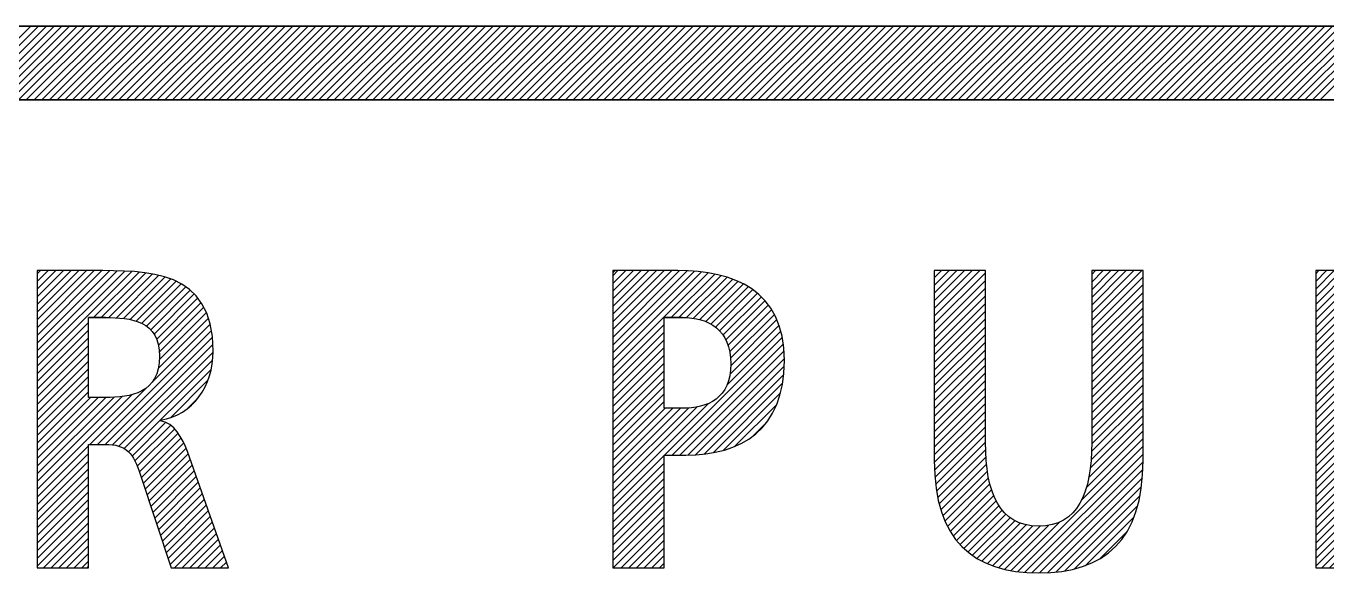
# Model space of a CAD drawing. Extents: x 597 to 1005, y 343 to 478.
# Drawn here: x 766.7 to 880.5, y 342.8 to 390.6 of the extents above; entities that cross this region are included whole.
import ezdxf

# ---------------------------------------------------------------- set-up
doc = ezdxf.new("R2010")
doc.units = 0
doc.layers.get('0').update_dxf_attribs({"linetype": 'CONTINUOUS'})
doc.layers.add('LAYER_1', color=7, linetype='CONTINUOUS')

msp = doc.modelspace()

# ---------------------------------------------------------------- hatches: boundary and pattern name
at = {"linetype": 'ByBlock'}
h = msp.add_hatch(dxfattribs=at)
h.set_pattern_fill('ANSI31', color=256, scale=0.15, style=0)
h.paths.add_polyline_path([(650.18, 343.23), (654.15, 364.01), (654.21, 364.01), (658.25, 343.23), (664.01, 343.23), (669.84, 369.23), (665.55, 369.23), (665.47, 369.14), (661.29, 348.44), (661.23, 348.44), (657.29, 369.23), (651.2, 369.23), (647.39, 348.44), (647.32, 348.44), (643.16, 369.23), (638.61, 369.23), (638.48, 369.09), (644.38, 343.23)])
h.paths.add_polyline_path([(701.91, 343.23), (693.13, 369.23), (688.07, 369.23), (679.36, 343.23), (684, 343.23), (685.96, 349.19), (695.02, 349.19), (696.95, 343.23)])
h.paths.add_polyline_path([(720.86, 343.23), (720.86, 365.13), (727.26, 365.13), (727.26, 369.23), (709.97, 369.23), (709.97, 365.13), (716.37, 365.13), (716.37, 343.23)])
h.paths.add_polyline_path([(752.65, 354.62), (752.65, 358.72), (744.67, 358.72), (744.67, 365.13), (753.38, 365.13), (753.38, 369.23), (740.18, 369.23), (740.18, 343.23), (753.45, 343.23), (753.45, 347.32), (744.67, 347.32), (744.67, 354.62)])
edge = h.paths.add_edge_path()
edge.add_spline(control_points=[(824.4, 353.1), (829.2, 353.1), (833.02, 355.29), (833.02, 361.37)], knot_values=[0, 0, 0, 0, 1, 1, 1, 1], degree=3, periodic=0)
edge.add_spline(control_points=[(833.02, 361.37), (833.02, 367.59), (828.56, 369.23), (823.69, 369.23)], knot_values=[0, 0, 0, 0, 1, 1, 1, 1], degree=3, periodic=0)
edge.add_line((823.69, 369.23), (818.22, 369.23))
edge.add_line((818.22, 369.23), (818.02, 369.03))
edge.add_line((818.02, 369.03), (818.02, 343.23))
edge.add_line((818.02, 343.23), (822.51, 343.23))
edge.add_line((822.51, 343.23), (822.51, 353.1))
edge.add_line((822.51, 353.1), (824.4, 353.1))
edge = h.paths.add_edge_path()
edge.add_spline(control_points=[(855.26, 346.88), (851.83, 346.88), (850.61, 349.78), (850.61, 354.21)], knot_values=[0, 0, 0, 0, 1, 1, 1, 1], degree=3, periodic=0)
edge.add_line((850.61, 354.21), (850.61, 369.23))
edge.add_line((850.61, 369.23), (846.13, 369.23))
edge.add_line((846.13, 369.23), (846.13, 352.61))
edge.add_spline(control_points=[(846.13, 352.61), (846.13, 345.65), (849.53, 342.78), (855.26, 342.78)], knot_values=[0, 0, 0, 0, 1, 1, 1, 1], degree=3, periodic=0)
edge.add_spline(control_points=[(855.26, 342.78), (860.99, 342.78), (864.39, 345.65), (864.39, 352.61)], knot_values=[0, 0, 0, 0, 1, 1, 1, 1], degree=3, periodic=0)
edge.add_line((864.39, 352.61), (864.39, 369.23))
edge.add_line((864.39, 369.23), (859.9, 369.23))
edge.add_line((859.9, 369.23), (859.9, 354.21))
edge.add_spline(control_points=[(859.9, 354.21), (859.9, 349.78), (858.69, 346.88), (855.26, 346.88)], knot_values=[0, 0, 0, 0, 1, 1, 1, 1], degree=3, periodic=0)
h.paths.add_polyline_path([(883.79, 343.23), (883.79, 364.61), (883.85, 364.68), (889.87, 343.23), (894.17, 343.23), (900.19, 364.68), (900.25, 364.68), (900.25, 343.23), (904.47, 343.23), (904.54, 343.3), (904.54, 369.23), (897.37, 369.23), (892.05, 349.52), (891.99, 349.52), (886.67, 369.23), (879.49, 369.23), (879.49, 343.23), (879.49, 343.23)])
edge = h.paths.add_edge_path()
edge.add_spline(control_points=[(925.81, 353.1), (930.62, 353.1), (934.43, 355.29), (934.43, 361.37)], knot_values=[0, 0, 0, 0, 1, 1, 1, 1], degree=3, periodic=0)
edge.add_spline(control_points=[(934.43, 361.37), (934.43, 367.59), (929.97, 369.23), (925.1, 369.23)], knot_values=[0, 0, 0, 0, 1, 1, 1, 1], degree=3, periodic=0)
edge.add_line((925.1, 369.23), (919.43, 369.23))
edge.add_line((919.43, 369.23), (919.43, 343.23))
edge.add_line((919.43, 343.23), (923.92, 343.23))
edge.add_line((923.92, 343.23), (923.92, 353.1))
edge.add_line((923.92, 353.1), (925.81, 353.1))
edge = h.paths.add_edge_path()
edge.add_spline(control_points=[(961.44, 350.64), (961.44, 359.36), (951.64, 357.46), (951.64, 361.96)], knot_values=[0, 0, 0, 0, 1, 1, 1, 1], degree=3, periodic=0)
edge.add_spline(control_points=[(951.64, 361.96), (951.64, 364.79), (953.63, 365.58), (955.16, 365.58)], knot_values=[0, 0, 0, 0, 1, 1, 1, 1], degree=3, periodic=0)
edge.add_spline(control_points=[(955.16, 365.58), (956.73, 365.58), (958.3, 365.17), (959.71, 364.46)], knot_values=[0, 0, 0, 0, 1, 1, 1, 1], degree=3, periodic=0)
edge.add_line((959.71, 364.46), (960.13, 368.74))
edge.add_spline(control_points=[(960.13, 368.74), (958.49, 369.38), (956.7, 369.67), (954.78, 369.67)], knot_values=[0, 0, 0, 0, 1, 1, 1, 1], degree=3, periodic=0)
edge.add_spline(control_points=[(954.78, 369.67), (950.84, 369.67), (946.96, 367.55), (946.96, 361.74)], knot_values=[0, 0, 0, 0, 1, 1, 1, 1], degree=3, periodic=0)
edge.add_spline(control_points=[(946.96, 361.74), (946.96, 353.13), (956.76, 355.18), (956.76, 350.23)], knot_values=[0, 0, 0, 0, 1, 1, 1, 1], degree=3, periodic=0)
edge.add_spline(control_points=[(956.76, 350.23), (956.76, 347.88), (954.49, 346.88), (952.79, 346.88)], knot_values=[0, 0, 0, 0, 1, 1, 1, 1], degree=3, periodic=0)
edge.add_spline(control_points=[(952.79, 346.88), (951.07, 346.88), (949.34, 347.48), (947.83, 348.42)], knot_values=[0, 0, 0, 0, 0.979254, 0.979254, 0.979254, 0.979254], degree=3, periodic=0)
edge.add_line((947.83, 348.42), (947.72, 348.31))
edge.add_line((947.72, 348.31), (947.31, 343.78))
edge.add_spline(control_points=[(947.31, 343.78), (949.52, 343.15), (950.61, 342.78), (953.05, 342.78)], knot_values=[0, 0, 0, 0, 1, 1, 1, 1], degree=3, periodic=0)
edge.add_spline(control_points=[(953.05, 342.78), (957.57, 342.78), (961.44, 344.94), (961.44, 350.64)], knot_values=[0, 0, 0, 0, 1, 1, 1, 1], degree=3, periodic=0)
h.paths.add_polyline_path([(687.24, 353.28), (690.47, 364.01), (690.54, 364.01), (693.77, 353.28)], flags=16)
edge = h.paths.add_edge_path(flags=16)
edge.add_line((822.51, 357.19), (822.51, 365.13))
edge.add_line((822.51, 365.13), (824.08, 365.13))
edge.add_spline(control_points=[(824.08, 365.13), (826.38, 365.13), (828.34, 364.09), (828.34, 361.07)], knot_values=[0, 0, 0, 0, 1, 1, 1, 1], degree=3, periodic=0)
edge.add_spline(control_points=[(828.34, 361.07), (828.34, 358.05), (826.32, 357.19), (824.08, 357.19)], knot_values=[0, 0, 0, 0, 1, 1, 1, 1], degree=3, periodic=0)
edge.add_line((824.08, 357.19), (822.51, 357.19))
edge = h.paths.add_edge_path(flags=16)
edge.add_line((923.92, 357.19), (923.92, 365.13))
edge.add_line((923.92, 365.13), (925.49, 365.13))
edge.add_spline(control_points=[(925.49, 365.13), (927.8, 365.13), (929.75, 364.09), (929.75, 361.07)], knot_values=[0, 0, 0, 0, 1, 1, 1, 1], degree=3, periodic=0)
edge.add_spline(control_points=[(929.75, 361.07), (929.75, 358.05), (927.73, 357.19), (925.49, 357.19)], knot_values=[0, 0, 0, 0, 1, 1, 1, 1], degree=3, periodic=0)
edge.add_line((925.49, 357.19), (923.92, 357.19))
h = msp.add_hatch(dxfattribs=at)
h.set_pattern_fill('ANSI31', color=256, scale=0.15, style=0)
edge = h.paths.add_edge_path()
edge.add_line((772.17, 343.38), (772.17, 354.03))
edge.add_line((772.17, 354.03), (773.61, 354.03))
edge.add_spline(control_points=[(773.61, 354.03), (775.5, 354.03), (776.07, 353.28), (776.71, 351.35)], knot_values=[0, 0, 0, 0, 1, 1, 1, 1], degree=3, periodic=0)
edge.add_line((776.71, 351.35), (779.4, 343.23))
edge.add_line((779.4, 343.23), (784.4, 343.23))
edge.add_line((784.4, 343.23), (780.82, 353.4))
edge.add_spline(control_points=[(780.82, 353.4), (780.37, 354.55), (779.66, 355.97), (778.45, 356.08)], knot_values=[0, 0, 0, 0, 1, 1, 1, 1], degree=3, periodic=0)
edge.add_line((778.45, 356.08), (778.45, 356.15))
edge.add_spline(control_points=[(778.45, 356.15), (781.3, 356.6), (783.06, 359.13), (783.06, 362.19)], knot_values=[0, 0, 0, 0, 1, 1, 1, 1], degree=3, periodic=0)
edge.add_spline(control_points=[(783.06, 362.19), (783.06, 369.41), (777.32, 369.23), (772.52, 369.23)], knot_values=[0, 0, 0, 0, 1, 1, 1, 1], degree=3, periodic=0)
edge.add_line((772.52, 369.23), (767.68, 369.23))
edge.add_line((767.68, 369.23), (767.68, 343.23))
edge.add_line((767.68, 343.23), (772.01, 343.23))
edge.add_line((772.01, 343.23), (772.17, 343.38))
edge = h.paths.add_edge_path(flags=16)
edge.add_line((772.17, 358.13), (772.17, 365.13))
edge.add_line((772.17, 365.13), (773.64, 365.13))
edge.add_spline(control_points=[(773.64, 365.13), (775.88, 365.13), (778.38, 364.87), (778.38, 361.74)], knot_values=[0, 0, 0, 0, 1, 1, 1, 1], degree=3, periodic=0)
edge.add_spline(control_points=[(778.38, 361.74), (778.38, 358.5), (775.85, 358.13), (773.64, 358.13)], knot_values=[0, 0, 0, 0, 1, 1, 1, 1], degree=3, periodic=0)
edge.add_line((773.64, 358.13), (772.17, 358.13))

# ---------------------------------------------------------------- linework, layer by layer
for p, q in [((760.66, 384.16), (767.13, 390.63)), ((761.34, 384.16), (767.8, 390.63)), ((762.01, 384.16), (768.48, 390.63)), ((762.68, 384.16), (769.15, 390.63)), ((763.36, 384.16), (769.82, 390.63)), ((764.03, 384.16), (770.5, 390.63)), ((764.7, 384.16), (771.17, 390.63)), ((765.38, 384.16), (771.84, 390.63)), ((766.05, 384.16), (772.52, 390.63)), ((766.72, 384.16), (773.19, 390.63)), ((767.4, 384.16), (773.87, 390.63)), ((768.07, 384.16), (774.54, 390.63)), ((768.74, 384.16), (775.21, 390.63)), ((769.42, 384.16), (775.89, 390.63)), ((770.09, 384.16), (776.56, 390.63)), ((770.76, 384.16), (777.23, 390.63)), ((771.44, 384.16), (777.91, 390.63)), ((772.11, 384.16), (778.58, 390.63)), ((772.79, 384.16), (779.25, 390.63)), ((773.46, 384.16), (779.93, 390.63)), ((774.13, 384.16), (780.6, 390.63)), ((774.81, 384.16), (781.27, 390.63)), ((775.48, 384.16), (781.95, 390.63)), ((776.15, 384.16), (782.62, 390.63)), ((776.83, 384.16), (783.29, 390.63)), ((777.5, 384.16), (783.97, 390.63)), ((778.17, 384.16), (784.64, 390.63)), ((778.85, 384.16), (785.32, 390.63)), ((779.52, 384.16), (785.99, 390.63)), ((780.19, 384.16), (786.66, 390.63)), ((780.87, 384.16), (787.34, 390.63)), ((781.54, 384.16), (788.01, 390.63)), ((782.21, 384.16), (788.68, 390.63)), ((782.89, 384.16), (789.36, 390.63)), ((783.56, 384.16), (790.03, 390.63)), ((784.24, 384.16), (790.7, 390.63)), ((784.91, 384.16), (791.38, 390.63)), ((785.58, 384.16), (792.05, 390.63)), ((786.26, 384.16), (792.72, 390.63)), ((786.93, 384.16), (793.4, 390.63)), ((787.6, 384.16), (794.07, 390.63)), ((788.28, 384.16), (794.74, 390.63)), ((788.95, 384.16), (795.42, 390.63)), ((789.62, 384.16), (796.09, 390.63)), ((790.3, 384.16), (796.77, 390.63)), ((790.97, 384.16), (797.44, 390.63)), ((791.64, 384.16), (798.11, 390.63)), ((792.32, 384.16), (798.79, 390.63)), ((792.99, 384.16), (799.46, 390.63)), ((793.66, 384.16), (800.13, 390.63)), ((794.34, 384.16), (800.81, 390.63)), ((795.01, 384.16), (801.48, 390.63)), ((795.69, 384.16), (802.15, 390.63)), ((796.36, 384.16), (802.83, 390.63)), ((797.03, 384.16), (803.5, 390.63)), ((797.71, 384.16), (804.17, 390.63)), ((798.38, 384.16), (804.85, 390.63)), ((799.05, 384.16), (805.52, 390.63)), ((799.73, 384.16), (806.19, 390.63)), ((800.4, 384.16), (806.87, 390.63)), ((801.07, 384.16), (807.54, 390.63)), ((801.75, 384.16), (808.21, 390.63)), ((802.42, 384.16), (808.89, 390.63)), ((803.09, 384.16), (809.56, 390.63)), ((803.77, 384.16), (810.24, 390.63)), ((804.44, 384.16), (810.91, 390.63)), ((805.11, 384.16), (811.58, 390.63)), ((805.79, 384.16), (812.26, 390.63)), ((806.46, 384.16), (812.93, 390.63)), ((807.13, 384.16), (813.6, 390.63)), ((807.81, 384.16), (814.28, 390.63)), ((808.48, 384.16), (814.95, 390.63)), ((809.16, 384.16), (815.62, 390.63)), ((809.83, 384.16), (816.3, 390.63)), ((810.5, 384.16), (816.97, 390.63)), ((811.18, 384.16), (817.64, 390.63)), ((811.85, 384.16), (818.32, 390.63)), ((812.52, 384.16), (818.99, 390.63)), ((813.2, 384.16), (819.66, 390.63)), ((813.87, 384.16), (820.34, 390.63)), ((814.54, 384.16), (821.01, 390.63)), ((815.22, 384.16), (821.69, 390.63)), ((815.89, 384.16), (822.36, 390.63)), ((816.56, 384.16), (823.03, 390.63)), ((817.24, 384.16), (823.71, 390.63)), ((817.91, 384.16), (824.38, 390.63)), ((818.58, 384.16), (825.05, 390.63)), ((819.26, 384.16), (825.73, 390.63)), ((819.93, 384.16), (826.4, 390.63)), ((820.61, 384.16), (827.07, 390.63)), ((821.28, 384.16), (827.75, 390.63)), ((821.95, 384.16), (828.42, 390.63)), ((822.63, 384.16), (829.09, 390.63)), ((823.3, 384.16), (829.77, 390.63)), ((823.97, 384.16), (830.44, 390.63)), ((824.65, 384.16), (831.11, 390.63)), ((825.32, 384.16), (831.79, 390.63)), ((825.99, 384.16), (832.46, 390.63)), ((826.67, 384.16), (833.14, 390.63)), ((827.34, 384.16), (833.81, 390.63)), ((828.01, 384.16), (834.48, 390.63)), ((828.69, 384.16), (835.16, 390.63)), ((829.36, 384.16), (835.83, 390.63)), ((830.03, 384.16), (836.5, 390.63)), ((830.71, 384.16), (837.18, 390.63)), ((831.38, 384.16), (837.85, 390.63)), ((832.06, 384.16), (838.52, 390.63)), ((832.73, 384.16), (839.2, 390.63)), ((833.4, 384.16), (839.87, 390.63)), ((834.08, 384.16), (840.54, 390.63)), ((834.75, 384.16), (841.22, 390.63)), ((835.42, 384.16), (841.89, 390.63)), ((836.1, 384.16), (842.56, 390.63)), ((836.77, 384.16), (843.24, 390.63)), ((837.44, 384.16), (843.91, 390.63)), ((838.12, 384.16), (844.58, 390.63)), ((838.79, 384.16), (845.26, 390.63)), ((839.46, 384.16), (845.93, 390.63)), ((840.14, 384.16), (846.61, 390.63)), ((840.81, 384.16), (847.28, 390.63)), ((841.48, 384.16), (847.95, 390.63)), ((842.16, 384.16), (848.63, 390.63)), ((842.83, 384.16), (849.3, 390.63)), ((843.5, 384.16), (849.97, 390.63)), ((844.18, 384.16), (850.65, 390.63)), ((844.85, 384.16), (851.32, 390.63)), ((845.53, 384.16), (851.99, 390.63)), ((846.2, 384.16), (852.67, 390.63)), ((846.87, 384.16), (853.34, 390.63)), ((847.55, 384.16), (854.01, 390.63)), ((848.22, 384.16), (854.69, 390.63)), ((848.89, 384.16), (855.36, 390.63)), ((849.57, 384.16), (856.03, 390.63)), ((850.24, 384.16), (856.71, 390.63)), ((850.91, 384.16), (857.38, 390.63)), ((851.59, 384.16), (858.06, 390.63)), ((852.26, 384.16), (858.73, 390.63)), ((852.93, 384.16), (859.4, 390.63)), ((853.61, 384.16), (860.08, 390.63)), ((854.28, 384.16), (860.75, 390.63)), ((854.95, 384.16), (861.42, 390.63)), ((855.63, 384.16), (862.1, 390.63)), ((856.3, 384.16), (862.77, 390.63)), ((856.98, 384.16), (863.44, 390.63)), ((857.65, 384.16), (864.12, 390.63)), ((858.32, 384.16), (864.79, 390.63)), ((859, 384.16), (865.46, 390.63)), ((859.67, 384.16), (866.14, 390.63)), ((860.34, 384.16), (866.81, 390.63)), ((861.02, 384.16), (867.48, 390.63)), ((861.69, 384.16), (868.16, 390.63)), ((862.36, 384.16), (868.83, 390.63)), ((863.04, 384.16), (869.51, 390.63)), ((863.71, 384.16), (870.18, 390.63)), ((864.38, 384.16), (870.85, 390.63)), ((865.06, 384.16), (871.53, 390.63)), ((865.73, 384.16), (872.2, 390.63)), ((866.4, 384.16), (872.87, 390.63)), ((867.08, 384.16), (873.55, 390.63)), ((867.75, 384.16), (874.22, 390.63)), ((868.43, 384.16), (874.89, 390.63)), ((869.1, 384.16), (875.57, 390.63)), ((869.77, 384.16), (876.24, 390.63)), ((870.45, 384.16), (876.91, 390.63)), ((871.12, 384.16), (877.59, 390.63)), ((871.79, 384.16), (878.26, 390.63)), ((872.47, 384.16), (878.93, 390.63)), ((873.14, 384.16), (879.61, 390.63)), ((873.81, 384.16), (880.28, 390.63)), ((874.49, 384.16), (880.96, 390.63)), ((875.16, 384.16), (881.63, 390.63)), ((875.83, 384.16), (882.3, 390.63)), ((876.51, 384.16), (882.98, 390.63)), ((877.18, 384.16), (883.65, 390.63)), ((877.85, 384.16), (884.32, 390.63)), ((878.53, 384.16), (885, 390.63)), ((879.2, 384.16), (885.67, 390.63)), ((879.87, 384.16), (886.34, 390.63)), ((818.02, 369.03), (818.22, 369.23)), ((778.45, 356.15), (778.45, 356.08)), ((772.01, 343.23), (772.17, 343.38))]:
    msp.add_line(p, q, dxfattribs=at)
at = {"layer": 'LAYER_1', "color": 7}
for p, q in [((772.52, 369.23), (767.68, 369.23)), ((767.68, 369.23), (767.68, 343.23)), ((823.69, 369.23), (818.02, 369.23)), ((818.02, 369.23), (818.02, 343.23)), ((850.61, 369.23), (846.13, 369.23)), ((846.13, 369.23), (846.13, 352.61)), ((850.61, 354.21), (850.61, 369.23)), ((864.39, 369.23), (859.9, 369.23)), ((859.9, 369.23), (859.9, 354.21)), ((864.39, 352.61), (864.39, 369.23)), ((772.17, 358.13), (772.17, 365.13)), ((772.17, 365.13), (772.17, 365.13)), ((822.51, 357.19), (822.51, 365.13)), ((822.51, 365.13), (822.51, 365.13)), ((773.64, 358.13), (772.17, 358.13)), ((824.08, 357.19), (822.51, 357.19)), ((772.17, 343.23), (772.17, 354.03)), ((772.17, 354.03), (773.61, 354.03)), ((784.4, 343.23), (780.82, 353.4)), ((822.51, 343.23), (822.51, 353.1)), ((822.51, 353.1), (824.4, 353.1)), ((846.13, 352.61), (846.13, 352.61)), ((776.71, 351.35), (779.4, 343.23)), ((767.68, 343.23), (767.68, 343.23)), ((767.68, 343.23), (772.17, 343.23)), ((779.4, 343.23), (784.4, 343.23)), ((818.02, 343.23), (818.02, 343.23)), ((818.02, 343.23), (822.51, 343.23))]:
    msp.add_line(p, q, dxfattribs=at)
for points in [[(956.36, 390.63), (646.49, 390.63)], [(956.36, 384.16), (646.49, 384.16)], [(879.49, 343.23), (883.79, 343.23), (883.79, 364.61), (883.85, 364.68), (889.87, 343.23), (894.17, 343.23), (900.19, 364.68), (900.25, 364.68), (900.25, 343.23), (904.54, 343.23), (904.54, 369.23), (897.37, 369.23), (892.05, 349.52), (891.99, 349.52), (886.67, 369.23), (879.49, 369.23), (879.49, 343.23), (879.49, 343.23)], [(772.17, 365.13), (773.64, 365.13)], [(822.51, 365.13), (824.08, 365.13)]]:
    msp.add_lwpolyline(points, close=True, dxfattribs=at)
at = {"layer": 'LAYER_1', "color": 0}
msp.add_lwpolyline([(956.36, 384.16), (646.49, 384.16)], close=True, dxfattribs=at)
at = {"layer": 'LAYER_1', "color": 7}
for points in [[(783.06, 362.19), (783.06, 369.41), (777.32, 369.23), (772.52, 369.23)], [(833.02, 361.37), (833.02, 367.59), (828.56, 369.23), (823.69, 369.23)], [(773.64, 365.13), (775.88, 365.13), (778.38, 364.87), (778.38, 361.74)], [(824.08, 365.13), (826.38, 365.13), (828.34, 364.09), (828.34, 361.07)], [(778.45, 356.15), (781.3, 356.6), (783.06, 359.13), (783.06, 362.19)], [(778.38, 361.74), (778.38, 358.5), (775.85, 358.13), (773.64, 358.13)], [(828.34, 361.07), (828.34, 358.05), (826.32, 357.19), (824.08, 357.19)], [(824.4, 353.1), (829.2, 353.1), (833.02, 355.29), (833.02, 361.37)], [(780.82, 353.4), (780.37, 354.55), (779.66, 355.97), (778.45, 356.08)], [(773.61, 354.03), (775.5, 354.03), (776.07, 353.28), (776.71, 351.35)], [(855.26, 346.88), (851.83, 346.88), (850.61, 349.78), (850.61, 354.21)], [(859.9, 354.21), (859.9, 349.78), (858.69, 346.88), (855.26, 346.88)], [(846.13, 352.61), (846.13, 345.65), (849.53, 342.78), (855.26, 342.78)], [(855.26, 342.78), (860.99, 342.78), (864.39, 345.65), (864.39, 352.61)]]:
    msp.add_open_spline(points, degree=3, dxfattribs=at)

doc.saveas('drawing.dxf')
